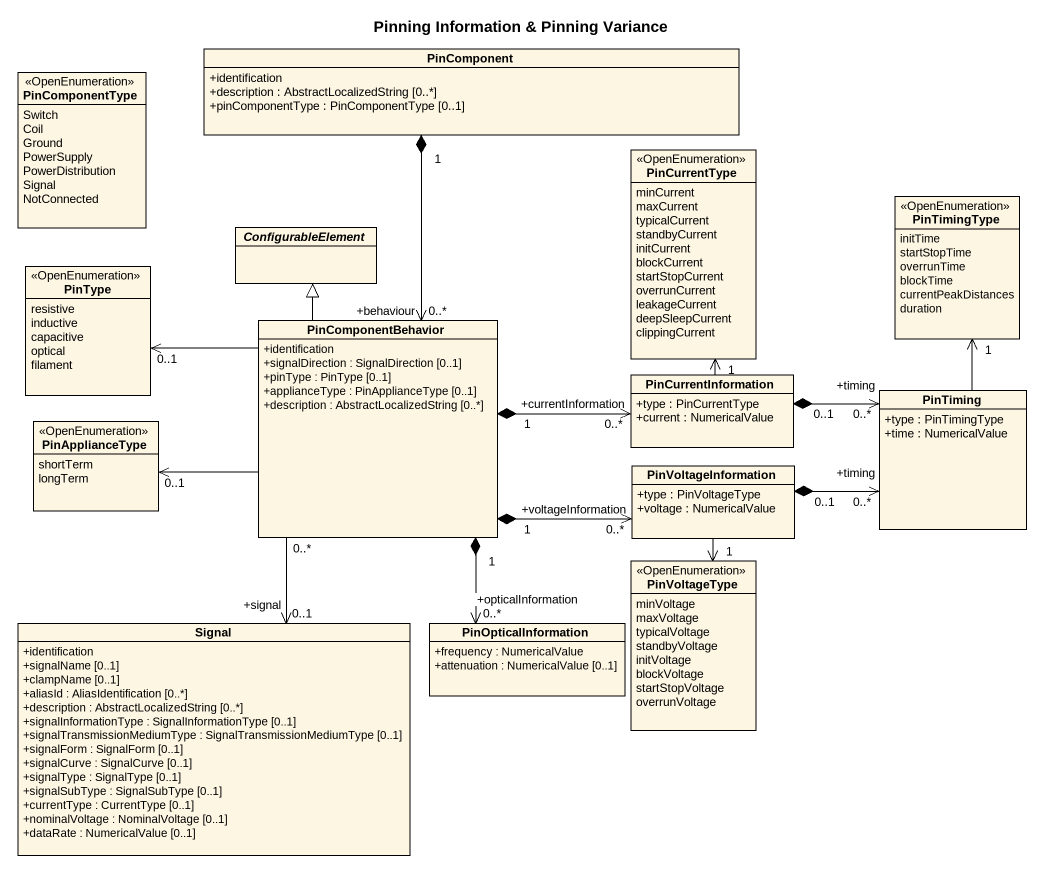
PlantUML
@startuml
title Pinning Information & Pinning Variance
hide circle
hide empty members
skinparam classAttributeIconSize 0
class PinComponent {
  +identification
  +description : AbstractLocalizedString [0..*]
  +pinComponentType : PinComponentType [0..1]
}
enum PinComponentType <<OpenEnumeration>> {
  Switch
  Coil
  Ground
  PowerSupply
  PowerDistribution
  Signal
  NotConnected
}
enum PinCurrentType <<OpenEnumeration>> {
  minCurrent
  maxCurrent
  typicalCurrent
  standbyCurrent
  initCurrent
  blockCurrent
  startStopCurrent
  overrunCurrent
  leakageCurrent
  deepSleepCurrent
  clippingCurrent
}
enum PinTimingType <<OpenEnumeration>> {
  initTime
  startStopTime
  overrunTime
  blockTime
  currentPeakDistances
  duration
}
abstract class ConfigurableElement
enum PinType <<OpenEnumeration>> {
  resistive
  inductive
  capacitive
  optical
  filament
}
class PinComponentBehavior {
  +identification
  +signalDirection : SignalDirection [0..1]
  +pinType : PinType [0..1]
  +applianceType : PinApplianceType [0..1]
  +description : AbstractLocalizedString [0..*]
}
class PinCurrentInformation {
  +type : PinCurrentType
  +current : NumericalValue
}
class PinTiming {
  +type : PinTimingType
  +time : NumericalValue
}
enum PinApplianceType <<OpenEnumeration>> {
  shortTerm
  longTerm
}
class PinVoltageInformation {
  +type : PinVoltageType
  +voltage : NumericalValue
}
enum PinVoltageType <<OpenEnumeration>> {
  minVoltage
  maxVoltage
  typicalVoltage
  standbyVoltage
  initVoltage
  blockVoltage
  startStopVoltage
  overrunVoltage
}
class Signal {
  +identification
  +signalName [0..1]
  +clampName [0..1]
  +aliasId : AliasIdentification [0..*]
  +description : AbstractLocalizedString [0..*]
  +signalInformationType : SignalInformationType [0..1]
  +signalTransmissionMediumType : SignalTransmissionMediumType [0..1]
  +signalForm : SignalForm [0..1]
  +signalCurve : SignalCurve [0..1]
  +signalType : SignalType [0..1]
  +signalSubType : SignalSubType [0..1]
  +currentType : CurrentType [0..1]
  +nominalVoltage : NominalVoltage [0..1]
  +dataRate : NumericalValue [0..1]
}
class PinOpticalInformation {
  +frequency : NumericalValue
  +attenuation : NumericalValue [0..1]
}
PinComponent "1" *--> "0..*\n+behaviour" PinComponentBehavior
PinComponentBehavior -up-|> ConfigurableElement
PinComponentBehavior -left-> "0..1" PinType
PinComponentBehavior "1" *-right-> "+currentInformation\n0..*" PinCurrentInformation
PinComponentBehavior -left-> "0..1" PinApplianceType
PinComponentBehavior "1" *-right-> "+voltageInformation\n0..*" PinVoltageInformation
PinComponentBehavior "0..*" --> "+signal\n0..1" Signal
PinComponentBehavior "1" *--> "+opticalInformation\n0..*" PinOpticalInformation
PinCurrentInformation -up-> "1" PinCurrentType
PinCurrentInformation "0..1" *-right-> "+timing\n0..*" PinTiming
PinTiming -up-> "1" PinTimingType
PinVoltageInformation "0..1" *-right-> "+timing\n0..*" PinTiming
PinVoltageInformation --> "1" PinVoltageType
@enduml
